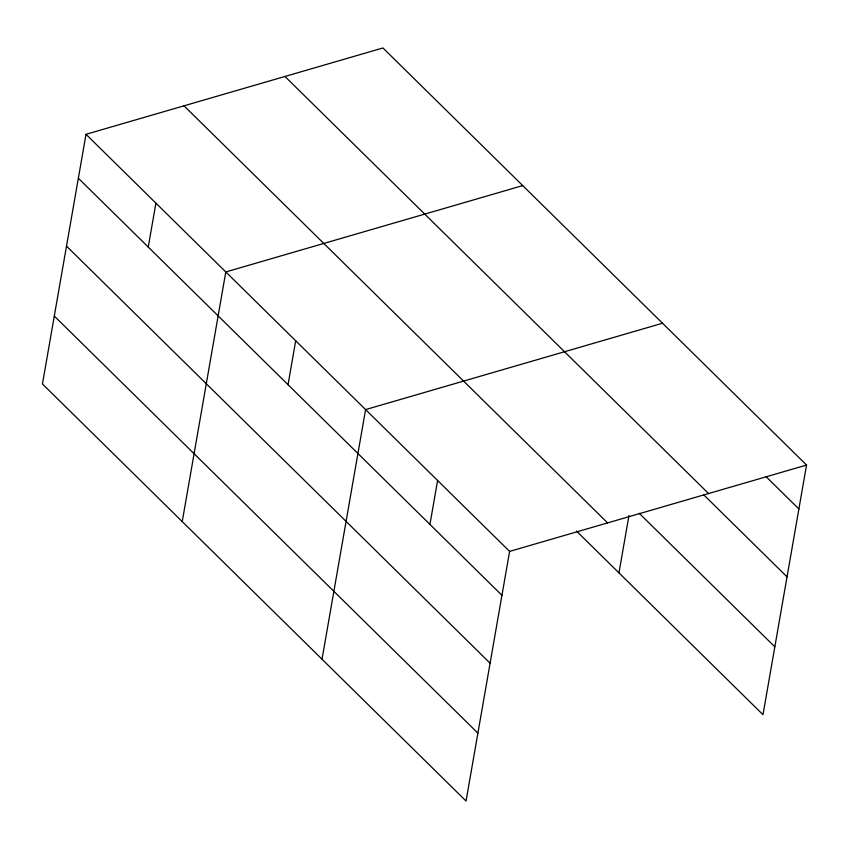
<?xml version="1.0" encoding="UTF-8"?>
<svg xmlns="http://www.w3.org/2000/svg" width="849" height="849" viewBox="0 0 849 849"><rect width="100%" height="100%" fill="white"/><g stroke="black" fill="none" stroke-linecap="round" stroke-linejoin="round"><path stroke-width="1.27" d="M86.014 134.312L42.45 383.95L466.048 801.031L509.612 551.394L86.014 134.312L382.952 47.969L806.55 465.05L762.986 714.688L576.46 531.028M148.246 247.048L155.908 203.134M182.238 521.594L225.802 271.945L522.74 185.602M288.034 384.693L295.696 340.767M322.026 659.227L365.59 409.589L662.528 323.236M429.934 524.406L437.606 480.492M618.963 572.884L628.982 515.439M509.612 551.394L806.55 465.05M766.148 476.735L798.888 508.965M284.967 76.463L708.565 493.545M703.8 494.903L787.034 576.853M639.223 513.284L774.829 646.8M184.01 105.817L607.608 522.899M78.352 178.237L501.95 595.308M66.509 246.125L490.096 663.196M54.294 316.061L477.891 733.143"/></g></svg>
